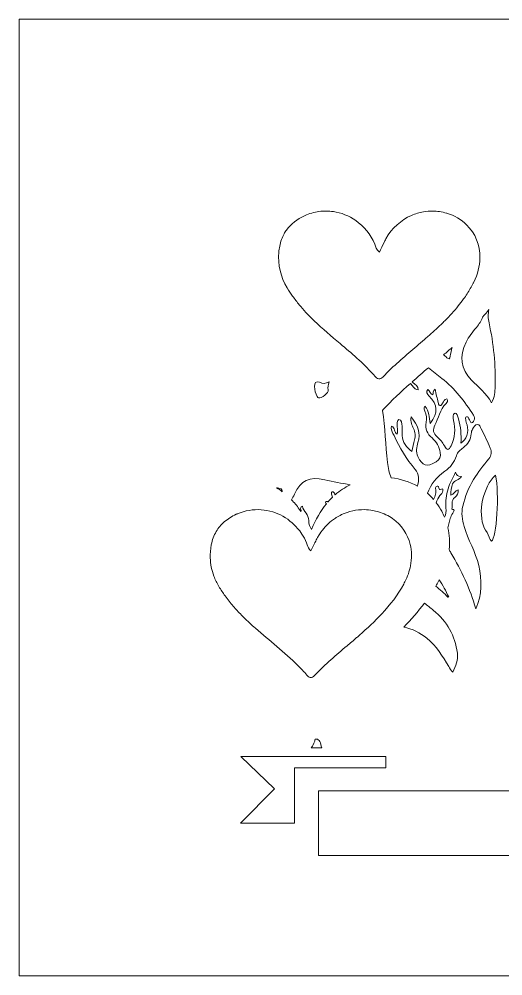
# Model space of a CAD drawing. Header units: inches. Extents: x 0 to 12, y -12 to 0.
# Drawn here: x 0 to 6.07, y -12 to 0 of the extents above; entities that cross this region are included whole.
import ezdxf

# ---------------------------------------------------------------- set-up
doc = ezdxf.new("R2010")
doc.units = ezdxf.units.IN
doc.header["$MEASUREMENT"] = 0
doc.layers.add('Layer 1', color=7, linetype='Continuous')

msp = doc.modelspace()

# ---------------------------------------------------------------- linework, layer by layer
at = {"layer": 'Layer 1', "lineweight": 0}
for points in [[(12, -12), (0, -12), (0, 0), (12, 0), (12, -12)], [(4.599956531017735, -9.246906355955616), (4.599956531017735, -9.390835404609534), (3.454383416487846, -9.390835404609534), (3.454383416487846, -10.08521866451916), (2.774739679354853, -10.08521866451916), (3.202769656061832, -9.654632197126931), (2.77880069005198, -9.246906355955616), (4.599956531017735, -9.246906355955616)], [(8.245879428157751, -9.67749190539785), (8.245879428157751, -10.48933512638193), (3.753973832448499, -10.48933512638193), (3.753973832448499, -9.67749190539785), (8.245879428157751, -9.67749190539785)]]:
    msp.add_lwpolyline(points, dxfattribs=at)
for points, knots in [([(4.025590640817805, -4.070093497946687), (3.915049268718083, -3.976997765155021), (3.804056265229797, -3.884503289598127), (3.699981850716249, -3.784489885781706), (3.663886221730637, -3.749748233011802), (3.628693855522152, -3.714104235414753), (3.594704003783186, -3.677556975040577), (3.568985799284696, -3.644770555721139), (3.541763992724289, -3.613187568821205), (3.512436408917223, -3.583108183983187), (3.48310974306014, -3.54761473018233), (3.455135217518798, -3.511218013604346), (3.428666129939327, -3.473469156710608), (3.428666129939327, -3.473469156710608), (3.428666129939327, -3.473318612914429), (3.428666129939327, -3.473318612914429), (3.405353872329884, -3.440231106002607), (3.383245965089928, -3.406391798059833), (3.362340572319517, -3.371349057697557), (3.278569375391637, -3.231179014198397), (3.241872489171252, -3.082136066224014), (3.25600983676313, -2.924520383416797), (3.258266157805969, -2.898802178918307), (3.261875537114532, -2.873083974419804), (3.266838892638803, -2.846915056482721), (3.277817574360685, -2.789312777491924), (3.29661718988445, -2.737576198852543), (3.322485020229148, -2.691554776768372), (3.331057755061983, -2.675763283318411), (3.340833922314333, -2.66057304710321), (3.351211346801442, -2.646135529868957), (3.40670784854558, -2.568680746731073), (3.484763888918236, -2.50957486567836), (3.579814855160369, -2.466109934279428), (3.638619648620697, -2.439339759107586), (3.698928962092926, -2.422043745645738), (3.759238275565142, -2.413471010812903), (3.81999830247595, -2.40474865013386), (3.88075924733673, -2.405048819776261), (3.939865128389429, -2.413922642201467), (4.03987853220585, -2.428210533589511), (4.135681299478935, -2.4664110218718), (4.219904127795378, -2.525215815332141), (4.321572595419866, -2.596053097087659), (4.40624613717489, -2.696819219885015), (4.461592095122834, -2.822100114761345), (4.475428355122327, -2.85368310166128), (4.475127267529956, -2.894139910986408), (4.516486421682227, -2.92301586340491), (4.53724127065646, -2.881055452017866), (4.556040886180224, -2.841049356131319), (4.575592302734941, -2.802247610614257), (4.583413236536822, -2.786906830602877), (4.591234170338693, -2.771716594387688), (4.599505817579155, -2.756676901968679), (4.674103022439428, -2.620718412962825), (4.787803060409133, -2.51935103293071), (4.918798193890717, -2.461748753939913), (4.967226480813906, -2.440392647730909), (5.018060714626156, -2.42520241151572), (5.07024800670413, -2.416328589090515), (5.10829886914021, -2.409711087708148), (5.146950988811063, -2.406553339788148), (5.185903278124303, -2.4073051408191), (5.243355013318907, -2.408056941850052), (5.301257461952105, -2.416479132886694), (5.358409027504321, -2.433474058756171), (5.359611541973853, -2.433775146348555), (5.360664430597176, -2.434225859787135), (5.361867863016692, -2.434526947379507), (5.460978922005981, -2.464606332217525), (5.544299405495267, -2.514387677406439), (5.609721700337963, -2.578155826391038), (5.720714703826249, -2.686291251601713), (5.780121672471321, -2.834883486137515), (5.777264094193709, -2.996710723438039), (5.775609948335614, -3.095220525192556), (5.750643544868075, -3.198543138675139), (5.700260942444388, -3.30051269389201), (5.698456252790101, -3.304272616996766), (5.696651563135825, -3.307881996305329), (5.694696329685358, -3.311641919410085), (5.68266475934014, -3.334953259069544), (5.67018155760637, -3.357963511136644), (5.657097098637829, -3.380373423918943), (5.631077806546967, -3.425191413583598), (5.602953655159417, -3.468204713593966), (5.57302481411759, -3.509864955338621), (5.551668707908586, -3.53994434017664), (5.529259713076258, -3.569271923983693), (5.506097999262995, -3.597846788809824), (5.453910707185034, -3.662367656775359), (5.397962574052333, -3.723428771278539), (5.339157780591992, -3.782233564738867), (5.323366287142031, -3.798175601985021), (5.307424249895878, -3.813817469588773), (5.291181125057366, -3.829458419242554), (5.237189143325105, -3.881496085474307), (5.181391553988596, -3.932029231694186), (5.124842163621123, -3.98166003308692), (5.118375206034949, -3.987375189642143), (5.111757704652582, -3.993090346197366), (5.105140203270227, -3.998805502752576), (5.041522598081807, -4.054452548292905), (4.976851186320093, -4.108896161413718), (4.912481780100721, -4.163790487973111), (4.843900819388042, -4.222295111791052), (4.775770572113944, -4.281250449047572), (4.709596476240297, -4.342462107346932), (4.662522165532803, -4.385927038745864), (4.616500743448632, -4.430444858768118), (4.571982923426376, -4.47676645049469), (4.5366400134217, -4.513613880511254), (4.507613517207005, -4.531360607411683), (4.465802731666169, -4.483233408080864), (4.465501644073798, -4.482782694642284), (4.465050930635218, -4.482481607049913), (4.464749843042846, -4.48203089361132), (4.45497459374048, -4.470751124297067), (4.445047882691938, -4.459620980829022), (4.43482100200102, -4.448642299107139), (4.434971545797199, -4.448491755310948), (4.43482100200102, -4.448341211514768), (4.434519914408636, -4.448191585668559), (4.309239937482289, -4.310276945262268), (4.167715917767421, -4.189809780063986), (4.025590640817805, -4.070093497946687)], [0, 0, 0, 0, 1, 1, 1, 2, 2, 2, 3, 3, 3, 4, 4, 4, 5, 5, 5, 6, 6, 6, 7, 7, 7, 8, 8, 8, 9, 9, 9, 10, 10, 10, 11, 11, 11, 12, 12, 12, 13, 13, 13, 14, 14, 14, 15, 15, 15, 16, 16, 16, 17, 17, 17, 18, 18, 18, 19, 19, 19, 20, 20, 20, 21, 21, 21, 22, 22, 22, 23, 23, 23, 24, 24, 24, 25, 25, 25, 26, 26, 26, 27, 27, 27, 28, 28, 28, 29, 29, 29, 30, 30, 30, 31, 31, 31, 32, 32, 32, 33, 33, 33, 34, 34, 34, 35, 35, 35, 36, 36, 36, 37, 37, 37, 38, 38, 38, 39, 39, 39, 40, 40, 40, 41, 41, 41, 42, 42, 42, 42]), ([(5.892017020786751, -3.808703570268322), (5.949768925623756, -4.072800532428106), (5.977291819776534, -4.339755072865513), (5.967816740116556, -4.610017905019112), (5.965710962869909, -4.675441117811778), (5.965260249431316, -4.743270277493504), (5.923299838044285, -4.811099437175231), (5.856523566985882, -4.692285499885075), (5.757411590046622, -4.616635406401466), (5.672436960699239, -4.528052315695491), (5.536327927897205, -4.386228126338235), (5.51406947686107, -4.228010268346275), (5.60355583034416, -4.05309857207721), (5.638597652756466, -3.984818698956903), (5.683567104167284, -3.923757584453723), (5.73349899315239, -3.866155305462927), (5.768691359360887, -3.825547952341607), (5.795311908686522, -3.782985365769819), (5.811404489728854, -3.738016832308984), (5.838475752493082, -3.706884558847643), (5.864644670430152, -3.675301571947708), (5.890212331132463, -3.643266953659223), (5.878480930429646, -3.697109309545264), (5.879533819052981, -3.75200363610467), (5.892017020786751, -3.808703570268322)], [0, 0, 0, 0, 1, 1, 1, 2, 2, 2, 3, 3, 3, 4, 4, 4, 5, 5, 5, 6, 6, 6, 7, 7, 7, 8, 8, 8, 8]), ([(5.429697022698418, -4.117167808654181), (5.418266709587972, -4.153563607282194), (5.410596319582282, -4.190861750737339), (5.406235139242767, -4.228912613173419), (5.402324672341832, -4.262000120085228), (5.390293101996614, -4.269369422498547), (5.364273809905752, -4.246508796277668), (5.350437549906259, -4.23432668213627), (5.336149658518202, -4.222745825229632), (5.321561597487756, -4.21161659971157), (5.357806852319578, -4.180484326250217), (5.393902481305177, -4.149051883146487), (5.429697022698418, -4.117167808654181)], [0, 0, 0, 0, 1, 1, 1, 2, 2, 2, 3, 3, 3, 4, 4, 4, 4]), ([(4.618004345510548, -5.559925392255675), (4.592888316196788, -5.343353454241966), (4.593038859992981, -5.124526113135377), (4.554987997556901, -4.909157607541184), (4.557244318599739, -4.906902204448316), (4.559499721692608, -4.904495339609285), (4.561906586531626, -4.901938848924045), (4.670492725180881, -4.784027256461033), (4.786599627989617, -4.674538772984634), (4.906014822514546, -4.568509125020619), (4.918347480452136, -4.582194841223933), (4.92962724976639, -4.59708398984675), (4.942260077346368, -4.610620080203855), (4.9583526583887, -4.627615006073332), (4.969933515295338, -4.651678146763755), (5.004675168065242, -4.649272199874708), (5.002569390818583, -4.602799146401972), (4.966023048394391, -4.583247729847256), (4.938199984599223, -4.559484758799234), (4.934289517698276, -4.556176467083042), (4.930680138389713, -4.552867257416866), (4.92737092872355, -4.549709509496867), (4.994598831170505, -4.490302540851783), (5.062878704290811, -4.431948460830035), (5.131309121207297, -4.373895468400658), (5.187707967778579, -4.41841237047293), (5.244708989534615, -4.46187730187186), (5.301257461952105, -4.505792946709372), (5.464288131672143, -4.632727987443811), (5.585809103443731, -4.795157399929078), (5.696651563135825, -4.966609342735788), (5.711239624166271, -4.989319425160488), (5.717105324517686, -5.011427332400444), (5.702216175894856, -5.035792478633223), (5.694846873481538, -5.04797459277462), (5.689431886568715, -5.064517887255533), (5.67228733485303, -5.062713197601245), (5.658600700699745, -5.061660308977921), (5.655292408983554, -5.046620616558912), (5.650027965866911, -5.035641934837031), (5.646418586558348, -5.028122088627533), (5.64416318346548, -5.020150611029458), (5.639801085175981, -5.013382565850912), (5.632431782762662, -5.002102796536658), (5.630025835873615, -4.981950122747169), (5.611375846196059, -4.986612390679069), (5.592877318264678, -4.991425202407147), (5.597539586196565, -5.0105249875733), (5.599494819647033, -5.023459820695633), (5.602953655159417, -5.045567727935589), (5.610022787930334, -5.067074377940773), (5.616188657924138, -5.088882115538328), (5.64205740621882, -5.181827304533802), (5.613331079646526, -5.272667634232599), (5.539185506174817, -5.318538512520578), (5.543847774106704, -5.213861922822288), (5.539937307205769, -5.112042911401608), (5.507753063071075, -5.014284910678056), (5.498578153053497, -4.986461846882876), (5.491359394436371, -4.934725268243495), (5.46594227753024, -4.941493313422042), (5.432102969587478, -4.950817849285827), (5.44007444718554, -4.998794504820466), (5.446992118210296, -5.032483268967048), (5.469702200634995, -5.141822126597238), (5.471657434085462, -5.248603575592205), (5.416912733372278, -5.350272043216692), (5.383374513021888, -5.412235502547016), (5.368635908195251, -5.41328839117034), (5.332540279209638, -5.351775645278608), (5.307123162303506, -5.309063432860612), (5.278848467119777, -5.269508968362616), (5.239896177806536, -5.237775437666502), (5.191017177444754, -5.197919885576147), (5.185302020889531, -5.148890341418173), (5.212974540888518, -5.094446728297359), (5.258845419176496, -5.003607316548545), (5.275389631607393, -4.89802838202311), (5.352543327152905, -4.822528832335693), (5.367131388183363, -4.808241858897619), (5.378862788886181, -4.785230688880548), (5.362318576455285, -4.76041482920919), (5.331187220943914, -4.766882704745348), (5.326674578858223, -4.797713890614318), (5.309830196784938, -4.816664049934261), (5.299753859890188, -4.82869562027948), (5.294490334723529, -4.8497506388961), (5.274487286780261, -4.845389458556585), (5.258394705737916, -4.841930623044201), (5.258545249534109, -4.822528832335693), (5.255085496071754, -4.809444373367151), (5.24124923607226, -4.75515130404253), (5.228766034338478, -4.700557147125537), (5.214929774338985, -4.642203067103777), (5.180489209161451, -4.661303770219913), (5.20019116951236, -4.692586587477447), (5.186204365716675, -4.711686372643599), (5.150409824323433, -4.704919245415024), (5.151613256742949, -4.666868382978944), (5.123789274997799, -4.64536173297376), (5.100176847745956, -4.677997608497018), (5.116871603973045, -4.701760579545041), (5.137024277762521, -4.723568317142608), (5.250573771936047, -4.847344692007052), (5.255988758848869, -4.922994785490649), (5.155072092255333, -5.073391709680739), (5.148153503280595, -5.030377491720388), (5.144093410533451, -4.993680605500016), (5.135971389139197, -4.958036607902955), (5.127699741898734, -4.92118917788639), (5.118224662238768, -4.883891034431245), (5.085137155326947, -4.856067970636066), (5.068443317049842, -4.881935800980778), (5.080324343598869, -4.901036504096914), (5.08814527740075, -4.91818197376257), (5.109201213967354, -4.963150507223418), (5.112358961887353, -5.010375361727092), (5.103034426023568, -5.057148584842214), (5.08619004395027, -5.139415261758207), (5.116871603973045, -5.201830352477082), (5.177330543291469, -5.253416387320284), (5.234481190893701, -5.301994300089683), (5.268772130225039, -5.36245415735809), (5.280502612977872, -5.436900818422183), (5.288624634372127, -5.487433964642062), (5.272982766768374, -5.52307796223911), (5.228164777103719, -5.550751400188068), (5.111156447417821, -5.622941740209322), (5.059118781186056, -5.609857281240781), (4.999110555306212, -5.484425842568258), (4.971738204949613, -5.427275194966025), (4.98346868770246, -5.367116425289989), (5.001065788756679, -5.309664690095385), (5.037311043588501, -5.192054185224732), (5.003471735645727, -5.093544383470228), (4.915790071816913, -4.989770138599068), (4.904059589064079, -5.053388661737459), (4.928122729754502, -5.093393839674036), (4.944967111827787, -5.134302280387727), (4.964218358740115, -5.181226047299043), (4.973693438400081, -5.227698182821781), (4.958804289777263, -5.278081703195451), (4.945569287012543, -5.322899692860106), (4.936244751148744, -5.369071658740457), (4.923460461822603, -5.422462383237947), (4.860594657665147, -5.366214080462846), (4.803142922470543, -5.313876244588692), (4.803894723501495, -5.22423934730941), (4.804045267297675, -5.185286140046186), (4.806000500748142, -5.145732593498173), (4.801038063173855, -5.107231017623513), (4.796675964884356, -5.074895311742643), (4.798480654538644, -5.02030115482565), (4.761483598675871, -5.023158733103261), (4.733509073134528, -5.025415054146101), (4.740578205905447, -5.081663356921202), (4.74102891934404, -5.115352121067783), (4.74148055073259, -5.144979874517237), (4.752308688658293, -5.174458002120483), (4.74102891934404, -5.207093877643741), (4.696662561067935, -5.184234169372833), (4.716213977622652, -5.12512737037015), (4.670192555538493, -5.103771264161158), (4.656505921385208, -5.140167062789159), (4.6747042796742, -5.167689956941937), (4.686434762427035, -5.195964652125667), (4.69019468553179, -5.205138644193274), (4.700422484172691, -5.21190668937182), (4.704031863481254, -5.220931055593218), (4.768702357292997, -5.377493849777099), (4.85608293352944, -5.518566238103404), (4.967526650456307, -5.647305968492118), (5.01911360324948, -5.70656239334101), (5.014450417367609, -5.785219690948426), (4.993696486343361, -5.858914550981567), (4.893080907342196, -5.801462815786951), (4.780583383842023, -5.765818818189902), (4.664627942779449, -5.752433271628989), (4.641466228966199, -5.692726133341517), (4.62597582310861, -5.628506352968353), (4.618004345510548, -5.559925392255675)], [0, 0, 0, 0, 1, 1, 1, 2, 2, 2, 3, 3, 3, 4, 4, 4, 5, 5, 5, 6, 6, 6, 7, 7, 7, 8, 8, 8, 9, 9, 9, 10, 10, 10, 11, 11, 11, 12, 12, 12, 13, 13, 13, 14, 14, 14, 15, 15, 15, 16, 16, 16, 17, 17, 17, 18, 18, 18, 19, 19, 19, 20, 20, 20, 21, 21, 21, 22, 22, 22, 23, 23, 23, 24, 24, 24, 25, 25, 25, 26, 26, 26, 27, 27, 27, 28, 28, 28, 29, 29, 29, 30, 30, 30, 31, 31, 31, 32, 32, 32, 33, 33, 33, 34, 34, 34, 35, 35, 35, 36, 36, 36, 37, 37, 37, 38, 38, 38, 39, 39, 39, 40, 40, 40, 41, 41, 41, 42, 42, 42, 43, 43, 43, 44, 44, 44, 45, 45, 45, 46, 46, 46, 47, 47, 47, 48, 48, 48, 49, 49, 49, 50, 50, 50, 51, 51, 51, 52, 52, 52, 53, 53, 53, 54, 54, 54, 55, 55, 55, 56, 56, 56, 57, 57, 57, 58, 58, 58, 59, 59, 59, 60, 60, 60, 60]), ([(3.765253601762765, -4.555123578459718), (3.803153920402653, -4.573471562594919), (3.841504952481134, -4.573020849156326), (3.885421515268616, -4.551213111558771), (3.878953639732471, -4.588211085371527), (3.866771525591073, -4.616335236759078), (3.87594643560865, -4.650174544701839), (3.884969883880065, -4.684916197471757), (3.788565859372208, -4.760565373005382), (3.754425463837062, -4.751090293345404), (3.747807962454696, -4.749285603691129), (3.741341004868521, -4.74146558783923), (3.73848342659091, -4.734998630253042), (3.720736699690481, -4.694090189539351), (3.701786540370537, -4.654234637448995), (3.703290142432441, -4.6068601570991), (3.704644118648149, -4.561891623638265), (3.718480378647642, -4.541287318460212), (3.765253601762765, -4.555123578459718)], [0, 0, 0, 0, 1, 1, 1, 2, 2, 2, 3, 3, 3, 4, 4, 4, 5, 5, 5, 6, 6, 6, 6]), ([(5.579642315499945, -6.362443159425967), (5.629273116892679, -6.529985553281726), (5.722219223838136, -6.681284822298949), (5.762825659009473, -6.852135507870899), (5.806742221796967, -7.03577048276899), (5.804485900754116, -7.217599850062824), (5.724625170727184, -7.394918411170894), (5.657547812076422, -7.143604820387282), (5.543095973075752, -6.915754031009278), (5.413303354063714, -6.692865679205574), (5.405182250619443, -6.678878875409914), (5.398263661644705, -6.664590984021843), (5.392248335447081, -6.650152548837619), (5.402174128545639, -6.560215481915924), (5.397812948206124, -6.469676239809511), (5.376606467843329, -6.378987371856864), (5.380667478540456, -6.357479803901722), (5.385630834064727, -6.335973153896525), (5.391195446823758, -6.314767591483713), (5.403076473372784, -6.268746169399542), (5.416160932341326, -6.219867169037772), (5.447744837191231, -6.180463248335955), (5.475116269597846, -6.14587213936223), (5.426237269236063, -6.15083457693653), (5.426989988216999, -6.146172309004643), (5.435712348896041, -6.096390963815717), (5.411348120613247, -6.038788684824921), (5.46278452961024, -5.998031705857392), (5.490908680997777, -5.975622711025064), (5.514220020657249, -5.947197472045142), (5.506248543059187, -5.903581996850031), (5.461430553394532, -5.911402930651901), (5.456768285462645, -5.962838421698923), (5.413303354063714, -5.97216295756271), (5.413604441656085, -5.921780355139023), (5.417965621995601, -5.8750071320239), (5.435712348896041, -5.828684622347358), (5.455264683400729, -5.777699844738928), (5.519634089620101, -5.782061943028427), (5.546554808588136, -5.737393579209979), (5.491208850640178, -5.729423019561889), (5.491208850640178, -5.729423019561889), (5.473161036147379, -5.682648878496795), (5.438569927173654, -5.755892107141372), (5.397962574052333, -5.820111887514523), (5.377960444059037, -5.890046824442909), (5.355701075072917, -5.96704997619223), (5.346376539209132, -6.048564852077257), (5.351791526121954, -6.130531359350849), (5.354498560603373, -6.168581303836971), (5.353144584387678, -6.221521314895855), (5.333743711629154, -6.246787888005807), (5.323516830938224, -6.222122572130628), (5.311785430235406, -6.197307630409265), (5.298700971266864, -6.172642314534086), (5.278548297477376, -6.13444182625181), (5.255687671256497, -6.098647284858568), (5.230421098146558, -6.065559777946747), (5.238391657794649, -6.033374615862082), (5.254935870225546, -6.003144687227872), (5.276893233669309, -5.974869992044129), (5.290730411618774, -5.956973639297492), (5.308176050926843, -5.94133177169374), (5.312537231266358, -5.918020432034268), (5.314944096105389, -5.904184172034775), (5.315094639901568, -5.881323545813895), (5.293888159538786, -5.893957291343844), (5.270727363675506, -5.907643007547159), (5.267117984366942, -5.900123161337647), (5.262755886077444, -5.880722288579123), (5.259898307799832, -5.868540174437726), (5.256439472287449, -5.854853540284441), (5.240196347448924, -5.857861662358232), (5.226209543653251, -5.860418153043471), (5.218539153647561, -5.874856588227709), (5.221396731925172, -5.886136357541974), (5.234181021251313, -5.937571848588984), (5.216283750554693, -5.981337867580288), (5.197333591234749, -6.02495242482544), (5.173119906748133, -5.996978817234068), (5.147100614657271, -5.971110068939386), (5.119428094658272, -5.947498559637514), (5.162742482261024, -5.836355012353048), (5.232676501239426, -5.743108735765203), (5.337353090937717, -5.670918395743962), (5.406235139242767, -5.623542997444095), (5.45812134372837, -5.560226479848047), (5.482486489961135, -5.477508171543503), (5.496021662368258, -5.431636375305541), (5.531665659965307, -5.402459335294666), (5.567911832747111, -5.375388072530452), (5.627317883442212, -5.331020796304377), (5.662962798989244, -5.274923037325467), (5.668075780359711, -5.199724575230422), (5.669580300371599, -5.179721527287155), (5.676347427600174, -5.158966678312923), (5.68567196346396, -5.141219951412482), (5.699057510024873, -5.115502664863962), (5.71815821314101, -5.085573823822137), (5.745229475905224, -5.083016415186926), (5.775308860743242, -5.080158836909314), (5.780722929706093, -5.118360243141574), (5.792905043847491, -5.14031760658535), (5.83576871801165, -5.217772389723235), (5.872013972843471, -5.298083833188747), (5.906154368378616, -5.379599627023759), (5.927510474587621, -5.430132773243637), (5.92510452769856, -5.469235606353069), (5.888106553885816, -5.514054513967696), (5.82027739420409, -5.596321190883688), (5.756208157627118, -5.681746533669651), (5.699057510024873, -5.772436319572269), (5.633635215182178, -5.876360190289625), (5.591673885845163, -5.989458971024558), (5.56294847722284, -6.10737056348757), (5.542193628248608, -6.193246619712125), (5.554827373778569, -6.279123593886652), (5.579642315499945, -6.362443159425967)], [0, 0, 0, 0, 1, 1, 1, 2, 2, 2, 3, 3, 3, 4, 4, 4, 5, 5, 5, 6, 6, 6, 7, 7, 7, 8, 8, 8, 9, 9, 9, 10, 10, 10, 11, 11, 11, 12, 12, 12, 13, 13, 13, 14, 14, 14, 15, 15, 15, 16, 16, 16, 17, 17, 17, 18, 18, 18, 19, 19, 19, 20, 20, 20, 21, 21, 21, 22, 22, 22, 23, 23, 23, 24, 24, 24, 25, 25, 25, 26, 26, 26, 27, 27, 27, 28, 28, 28, 29, 29, 29, 30, 30, 30, 31, 31, 31, 32, 32, 32, 33, 33, 33, 34, 34, 34, 35, 35, 35, 36, 36, 36, 37, 37, 37, 38, 38, 38, 39, 39, 39, 39]), ([(3.451225668567834, -5.959830299625133), (3.531386568237167, -5.782512656467007), (3.640875969663549, -5.734385457136189), (3.831729703178767, -5.779353990597024), (3.937307719754219, -5.804470937860755), (4.044992431526301, -5.820111887514523), (4.151623336725089, -5.840114935457803), (4.084546896024297, -5.873202442369612), (4.020778747039698, -5.914861766164285), (3.962274123221757, -5.965395830334134), (3.961070690802242, -5.962687877902732), (3.959867258382726, -5.959980843421312), (3.958664743913194, -5.957273808939893), (3.952197786327019, -5.943287005144207), (3.944226308728958, -5.921930898935216), (3.924373804581869, -5.930503633768037), (3.907830510100944, -5.937722392385177), (3.918358478384246, -5.956371464112749), (3.921817313896629, -5.96945592308129), (3.924072716989498, -5.978028657914112), (3.926780669420888, -5.986601392746946), (3.92948770390232, -5.995174127579781), (3.910085913193812, -6.013672655511173), (3.891286297670048, -6.033374615862082), (3.873389026973427, -6.053978921040121), (3.87143379352296, -6.052776406570577), (3.869479478022463, -6.051723517947241), (3.867373700775816, -6.05067062932393), (3.861357456628222, -6.047662507250126), (3.850980032141099, -6.047361419657742), (3.845114331789697, -6.05067062932393), (3.83594033972209, -6.055633984848201), (3.839249549388266, -6.068116268631987), (3.844814162147296, -6.071576022094328), (3.8478222842211, -6.073531255544822), (3.85082948834492, -6.075485571045292), (3.853537440776323, -6.07744080449576), (3.853386896980131, -6.077591348291965), (3.853236353183951, -6.077892435884324), (3.853085809387759, -6.078042979680504), (3.778639148323678, -6.169935280052666), (3.718781466240014, -6.270400315257651), (3.667947232427764, -6.400343478065881), (3.642831203114017, -6.373121671505461), (3.629896369991684, -6.336424785285089), (3.631400890003571, -6.287395241127115), (3.633506667250231, -6.217160134556353), (3.566880022038036, -6.176703325231225), (3.551088528588075, -6.10737056348757), (3.528528989959568, -6.123763314172316), (3.526123043070508, -6.134140738659426), (3.529431334786699, -6.143916905911762), (3.53439469031097, -6.159557855565557), (3.535898292372874, -6.171138712472182), (3.533793433076198, -6.178357471089308), (3.505518737892468, -6.133238393832294), (3.473934833042563, -6.092029783476189), (3.437840122006933, -6.053678751397708), (3.429718100612679, -6.045106016564887), (3.421596997168409, -6.036834369324424), (3.413475893724138, -6.02856180413399), (3.427913410958392, -6.00750678551737), (3.440095525099789, -5.9844956155003), (3.451225668567834, -5.959830299625133)], [0, 0, 0, 0, 1, 1, 1, 2, 2, 2, 3, 3, 3, 4, 4, 4, 5, 5, 5, 6, 6, 6, 7, 7, 7, 8, 8, 8, 9, 9, 9, 10, 10, 10, 11, 11, 11, 12, 12, 12, 13, 13, 13, 14, 14, 14, 15, 15, 15, 16, 16, 16, 17, 17, 17, 18, 18, 18, 19, 19, 19, 20, 20, 20, 21, 21, 21, 21]), ([(5.9733813528756, -5.720699740932875), (6.02331324186068, -5.947046928248962), (5.988270501498416, -6.507124927060835), (5.921344604593817, -6.549536969836455), (5.921344604593817, -6.548634625009299), (5.892017020786751, -6.504267348783237), (5.891565389398187, -6.499605080851349), (5.88705366526248, -6.45192951290907), (5.850958954226851, -6.420195982212968), (5.832308964549295, -6.379739172887841), (5.746131820732368, -6.194299508335462), (5.817419815926478, -5.859816895808712), (5.9733813528756, -5.720699740932875)], [0, 0, 0, 0, 1, 1, 1, 2, 2, 2, 3, 3, 3, 4, 4, 4, 4]), ([(3.267440149873563, -5.887038702369106), (3.295865388853485, -5.893957291343844), (3.303385235062996, -5.906740662720014), (3.297971166100145, -5.926894254459474), (3.275261083675446, -5.909447697201434), (3.252099369862183, -5.893204572362921), (3.228486942610352, -5.878315423740092), (3.241421775732672, -5.880871914425332), (3.254506234701214, -5.883880036499122), (3.267440149873563, -5.887038702369106)], [0, 0, 0, 0, 1, 1, 1, 2, 2, 2, 3, 3, 3, 3]), ([(4.267579695737632, -7.726543445420045), (4.255698669188607, -7.736920869907155), (4.24381672468961, -7.74729829439429), (4.231935698140584, -7.75752517508522), (4.191930520204007, -7.792417371651304), (4.151623336725089, -7.826707393032645), (4.11131707119614, -7.860847788567803), (3.975057494597927, -7.976804147580348), (3.838797917999702, -8.092459419000534), (3.714720455542887, -8.221649862827816), (3.679377545538209, -8.258497292844392), (3.650351049323515, -8.276244019744809), (3.608540263782679, -8.228116820413991), (3.571843377562307, -8.185855321434575), (3.533492345483826, -8.145248886263238), (3.494088424782022, -8.105994591407654), (3.326997662314827, -7.939505086175232), (3.139301676719621, -7.795425493725108), (2.962585290796268, -7.639162869183615), (2.938823237698216, -7.618408020209371), (2.915210810446385, -7.597202457796558), (2.892049096633122, -7.575694889841416), (2.875355258356017, -7.560505571576186), (2.858962507671284, -7.545014247768626), (2.842719382832759, -7.529373298114832), (2.805120151785243, -7.493277669129232), (2.768724353157229, -7.456130069470267), (2.733380525202581, -7.418079207034199), (2.716987774517848, -7.400031392541374), (2.700594105883131, -7.381683408406186), (2.684652068636991, -7.363184880474793), (2.64885752724375, -7.32152463873015), (2.614567505862397, -7.278511338719782), (2.582382343777719, -7.233842974901336), (2.555160537217312, -7.195942656261447), (2.52929178892263, -7.15668927935581), (2.505078104436027, -7.116232470030682), (2.479660987529895, -7.073520257612699), (2.458455425117083, -7.030055326213768), (2.441760668890007, -6.985688049987705), (2.41408814889102, -6.912143733750756), (2.39874736887964, -6.83649455821713), (2.3961908781944, -6.758589061640653), (2.394386188540112, -6.70399490472366), (2.39874736887964, -6.648498402979511), (2.409576424755313, -6.591798468815846), (2.421306907508147, -6.530136097077906), (2.441911212686187, -6.475391396364734), (2.470637539258481, -6.426964027391502), (2.497708802022708, -6.380792061511151), (2.531998823404062, -6.340335252186024), (2.572756720321561, -6.305292511823735), (2.615920564128121, -6.267994368368591), (2.666153540705598, -6.236711551111057), (2.722552387276879, -6.210993346612566), (2.726161766585442, -6.209339200754457), (2.729921689690198, -6.207685054896374), (2.733531068998761, -6.206180534884475), (2.832040870753278, -6.163317778670312), (2.93446113940873, -6.146774484189387), (3.033723660144169, -6.15354161141795), (3.083505005333083, -6.156850821084137), (3.132684175337254, -6.166024813151731), (3.180210117433312, -6.180763417978369), (3.268643582293079, -6.207985224538763), (3.351662060240023, -6.254458278011498), (3.423251143026505, -6.317775713557516), (3.468972395468275, -6.357931435290261), (3.510181005824355, -6.405005745997768), (3.545223746186644, -6.458396470495245), (3.567482197222779, -6.492085234641839), (3.587334701369867, -6.528331407423643), (3.604329627239344, -6.566983527094483), (3.608089550344099, -6.575405718131125), (3.610796584825531, -6.584579710198719), (3.61350361930695, -6.593904246062518), (3.621023465516449, -6.619471906764829), (3.62899402516454, -6.646844257121428), (3.65922395379875, -6.667899275738035), (3.675917792075855, -6.634210511591466), (3.691409115883415, -6.601574636068208), (3.706900439690988, -6.569841105372082), (3.708253497956712, -6.567133152940691), (3.709607474172407, -6.564426118459273), (3.710960532438131, -6.561869627774032), (3.721036869332882, -6.541415866392172), (3.731414293819991, -6.5212622746527), (3.742243349695665, -6.501560314301817), (3.750665540732307, -6.486219534290436), (3.759539363157513, -6.471480929463799), (3.769013524867508, -6.45704341222952), (3.810372679019792, -6.392974175652549), (3.861057286985821, -6.337928387346992), (3.918207934588066, -6.292959853886158), (3.933698340445655, -6.280627195948581), (3.949640377691796, -6.269196882838135), (3.966034046326513, -6.258519288708612), (3.969042168400303, -6.256564055258145), (3.972049372524124, -6.254608821807677), (3.975057494597927, -6.252804132153389), (3.997015775991675, -6.238817328357729), (4.019575314620182, -6.226334126623946), (4.042886654279654, -6.215204901105886), (4.132071920170372, -6.172491770737906), (4.230131008486296, -6.150534407294142), (4.329844242660329, -6.152188553152225), (4.364886983022605, -6.152639266590819), (4.400079349231103, -6.15609902005316), (4.435272633389571, -6.162565977639335), (4.45843342925285, -6.166776614182683), (4.481594225116143, -6.172491770737906), (4.504605395133214, -6.179410359712644), (4.571381666191605, -6.1997135772983), (4.631088804479077, -6.228890617309187), (4.682975926914651, -6.265436959733379), (4.795773620057225, -6.344696432525552), (4.871573339387029, -6.458245926699065), (4.903157244236935, -6.588189089507296), (4.923912093211166, -6.672862631262306), (4.926017870457827, -6.764604387838264), (4.907218254934062, -6.858451921660894), (4.894283421811729, -6.92402567824974), (4.871273169744641, -6.990651405511951), (4.837433861801868, -7.05652533174321), (4.832319962481417, -7.066300581045576), (4.827206981110938, -7.076076748297939), (4.821942537994295, -7.085852915550277), (4.747346251084005, -7.223616094210406), (4.653197629669017, -7.345587779420561), (4.548219952378341, -7.458234928766942), (4.460539206499511, -7.552835181570495), (4.365187152665006, -7.640817015041698), (4.267579695737632, -7.726543445420045)], [0, 0, 0, 0, 1, 1, 1, 2, 2, 2, 3, 3, 3, 4, 4, 4, 5, 5, 5, 6, 6, 6, 7, 7, 7, 8, 8, 8, 9, 9, 9, 10, 10, 10, 11, 11, 11, 12, 12, 12, 13, 13, 13, 14, 14, 14, 15, 15, 15, 16, 16, 16, 17, 17, 17, 18, 18, 18, 19, 19, 19, 20, 20, 20, 21, 21, 21, 22, 22, 22, 23, 23, 23, 24, 24, 24, 25, 25, 25, 26, 26, 26, 27, 27, 27, 28, 28, 28, 29, 29, 29, 30, 30, 30, 31, 31, 31, 32, 32, 32, 33, 33, 33, 34, 34, 34, 35, 35, 35, 36, 36, 36, 37, 37, 37, 38, 38, 38, 39, 39, 39, 40, 40, 40, 41, 41, 41, 42, 42, 42, 43, 43, 43, 44, 44, 44, 44]), ([(5.38668280473808, -7.246476720431296), (5.3815698233676, -7.248431953881764), (5.37645592404715, -7.251589701801777), (5.375553579220005, -7.250837900770825), (5.329381613339655, -7.198800234539046), (5.277795578496453, -7.153681157282032), (5.223803596764191, -7.111419658302616), (5.235684623313217, -7.091266984513115), (5.247265480219855, -7.070813223131254), (5.258545249534109, -7.050058374157035), (5.262004085046479, -7.043591416570861), (5.265462920558863, -7.037123541034715), (5.268772130225039, -7.03065658344854), (5.310883085408262, -7.100591520376914), (5.350287006110066, -7.172480772805784), (5.38668280473808, -7.246476720431296)], [0, 0, 0, 0, 1, 1, 1, 2, 2, 2, 3, 3, 3, 4, 4, 4, 5, 5, 5, 5]), ([(5.113111680868289, -7.7663989975104), (5.02663344945899, -7.696313516785848), (4.930228507001149, -7.648186317455029), (4.821942537994295, -7.626379497807445), (4.915188814582153, -7.530876900176761), (5.003021022207147, -7.430562408767956), (5.082580664641707, -7.323630415976797), (5.11897646326972, -7.354009970457203), (5.155673349490093, -7.383938811499042), (5.19252077950667, -7.413868570490851), (5.366831218540963, -7.555542216051915), (5.464738845110724, -7.731657344740496), (5.494518060306354, -7.951988287908989), (5.50639908685538, -8.039820495533982), (5.472860866504978, -8.112010835555237), (5.437066325111737, -8.190668133162665), (5.410746863378474, -8.171116716607937), (5.401121239922317, -8.143744366251363), (5.38713443612663, -8.1202824827957), (5.309679652988747, -7.991542752406986), (5.232225787800846, -7.86295356581445), (5.113111680868289, -7.7663989975104)], [0, 0, 0, 0, 1, 1, 1, 2, 2, 2, 3, 3, 3, 4, 4, 4, 5, 5, 5, 6, 6, 6, 7, 7, 7, 7]), ([(3.701786540370537, -9.065827871742764), (3.709907643814808, -9.053195044162798), (3.702839428993861, -9.027927553102876), (3.726752025888092, -9.029130985522391), (3.74660453003518, -9.029882786553344), (3.757283042114674, -9.04642699898424), (3.769766243848443, -9.060564346576104), (3.788565859372208, -9.08146973934653), (3.779993124539374, -9.111849293826936), (3.793678840742687, -9.138168755560198), (3.793678840742687, -9.138168755560198), (3.662683707261105, -9.138168755560198), (3.662683707261105, -9.138168755560198), (3.6870479355439, -9.116211392116433), (3.687950280371044, -9.087183977951755), (3.701786540370537, -9.065827871742764)], [0, 0, 0, 0, 1, 1, 1, 2, 2, 2, 3, 3, 3, 4, 4, 4, 5, 5, 5, 5])]:
    msp.add_open_spline(points, degree=3, knots=knots, dxfattribs=at)

doc.saveas('drawing.dxf')
